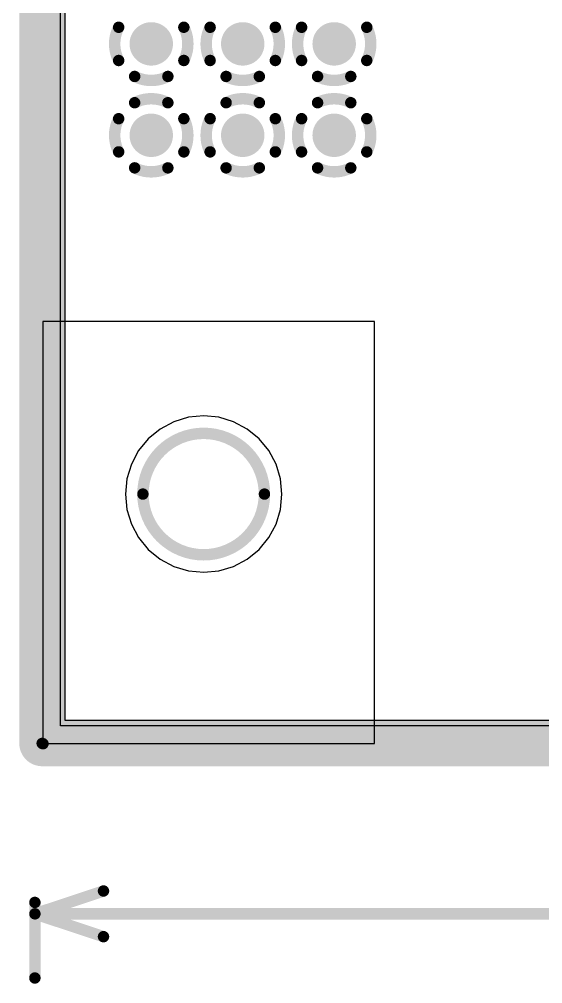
# Model space of a CAD drawing. Header units: millimetres. Extents: x 6.83 to 16.18, y 4.59 to 12.3.
# Drawn here: x 7.089 to 7.546, y 4.631 to 5.475 of the extents above; entities that cross this region are included whole.
import ezdxf

# ---------------------------------------------------------------- set-up
doc = ezdxf.new("R2010")
doc.units = ezdxf.units.MM
doc.header["$MEASUREMENT"] = 0
for name, color, linetype in [('BottomLayer', 5, 'Continuous'), ('BottomSolder', 6, 'Continuous'), ('InternalPlane1', 76, 'Continuous'), ('InternalPlane2', 16, 'Continuous'), ('KeepOutLayer', 6, 'Continuous'), ('Mechanical1', 6, 'Continuous'), ('MultiLayer', 9, 'Continuous'), ('TopLayer', 1, 'Continuous'), ('TopOverlay', 2, 'Continuous'), ('TopSolder', 216, 'Continuous'), ('ViaHoleLayer', 16, 'Continuous')]:
    doc.layers.add(name, color=color, linetype=linetype)

msp = doc.modelspace()

# ---------------------------------------------------------------- linework, layer by layer
at = {"layer": 'BottomLayer'}
for p, q in [((7.12465, 4.85627), (7.12465, 7.99131)), ((7.23655, 5.12633), (7.2237, 5.12244)), ((7.24991, 5.12765), (7.23655, 5.12633)), ((7.26327, 5.12633), (7.24991, 5.12765)), ((7.27611, 5.12244), (7.26327, 5.12633)), ((7.21186, 5.11611), (7.20149, 5.10759)), ((7.2237, 5.12244), (7.21186, 5.11611)), ((7.28795, 5.11611), (7.27611, 5.12244)), ((7.29833, 5.10759), (7.28795, 5.11611)), ((7.20149, 5.10759), (7.19297, 5.09721)), ((7.30685, 5.09721), (7.29833, 5.10759)), ((7.19297, 5.09721), (7.18664, 5.08538)), ((7.31318, 5.08538), (7.30685, 5.09721)), ((7.18664, 5.08538), (7.18275, 5.07253)), ((7.31707, 5.07253), (7.31318, 5.08538)), ((7.18275, 5.07253), (7.18143, 5.05917)), ((7.31839, 5.05917), (7.31707, 5.07253)), ((7.18143, 5.05917), (7.18275, 5.04581)), ((7.31707, 5.04581), (7.31839, 5.05917)), ((7.18275, 5.04581), (7.18664, 5.03296)), ((7.31318, 5.03296), (7.31707, 5.04581)), ((7.18664, 5.03296), (7.19297, 5.02112)), ((7.30685, 5.02112), (7.31318, 5.03296)), ((7.19297, 5.02112), (7.20149, 5.01075)), ((7.29833, 5.01075), (7.30685, 5.02112)), ((7.20149, 5.01075), (7.21186, 5.00223)), ((7.28795, 5.00223), (7.29833, 5.01075)), ((7.21186, 5.00223), (7.2237, 4.9959)), ((7.27611, 4.9959), (7.28795, 5.00223)), ((7.2237, 4.9959), (7.23655, 4.99201)), ((7.23655, 4.99201), (7.24991, 4.99069)), ((7.24991, 4.99069), (7.26327, 4.99201)), ((7.26327, 4.99201), (7.27611, 4.9959)), ((12.3327, 4.85627), (7.12465, 4.85627))]:
    msp.add_line(p, q, dxfattribs=at)
at = {"layer": 'BottomLayer', "const_width": 0.015}
for points in [[(7.19656, 5.45316, 1), (7.21156, 5.45316, 1)], [(7.27656, 5.45316, 1), (7.29156, 5.45316, 1)], [(7.35656, 5.45316, 1), (7.37156, 5.45316, 1)], [(7.19656, 5.37316, 1), (7.21156, 5.37316, 1)], [(7.27656, 5.37316, 1), (7.29156, 5.37316, 1)], [(7.35656, 5.37316, 1), (7.37156, 5.37316, 1)]]:
    msp.add_lwpolyline(points, format="xyb", close=True, dxfattribs=at)
at = {"layer": 'BottomSolder', "const_width": 0.019}
for points in [[(7.19456, 5.45316, 1), (7.21356, 5.45316, 1)], [(7.27456, 5.45316, 1), (7.29356, 5.45316, 1)], [(7.35456, 5.45316, 1), (7.37356, 5.45316, 1)], [(7.19456, 5.37316, 1), (7.21356, 5.37316, 1)], [(7.27456, 5.37316, 1), (7.29356, 5.37316, 1)], [(7.35456, 5.37316, 1), (7.37356, 5.37316, 1)]]:
    msp.add_lwpolyline(points, format="xyb", close=True, dxfattribs=at)
at = {"layer": 'InternalPlane1'}
for p, q in [((7.12874, 4.86108), (7.12874, 12.25789)), ((12.33255, 4.86108), (7.12874, 4.86108))]:
    msp.add_line(p, q, dxfattribs=at)
at = {"layer": 'InternalPlane1', "const_width": 0.04}
for points in [[(7.10864, 4.84098), (7.10864, 12.27799)], [(7.10864, 4.84098), (15.67164, 4.84098)]]:
    msp.add_lwpolyline(points, dxfattribs=at)
at = {"layer": 'InternalPlane1', "const_width": 0.01}
for points in [[(7.17555, 5.43863, -0.240079), (7.17555, 5.46769)], [(7.23257, 5.46769, -0.240079), (7.23257, 5.43863)], [(7.25555, 5.43863, -0.240079), (7.25555, 5.46769)], [(7.31257, 5.46769, -0.240079), (7.31257, 5.43863)], [(7.33555, 5.43863, -0.240079), (7.33555, 5.46769)], [(7.39257, 5.46769, -0.240079), (7.39257, 5.43863)], [(7.21859, 5.42465, -0.240079), (7.18953, 5.42465)], [(7.29859, 5.42465, -0.240079), (7.26953, 5.42465)], [(7.37859, 5.42465, -0.240079), (7.34953, 5.42465)], [(7.18953, 5.40167, -0.240079), (7.21859, 5.40167)], [(7.26953, 5.40167, -0.240079), (7.29859, 5.40167)], [(7.34953, 5.40167, -0.240079), (7.37859, 5.40167)], [(7.17555, 5.35863, -0.240079), (7.17555, 5.38769)], [(7.23257, 5.38769, -0.240079), (7.23257, 5.35863)], [(7.25555, 5.35863, -0.240079), (7.25555, 5.38769)], [(7.31257, 5.38769, -0.240079), (7.31257, 5.35863)], [(7.33555, 5.35863, -0.240079), (7.33555, 5.38769)], [(7.39257, 5.38769, -0.240079), (7.39257, 5.35863)], [(7.21859, 5.34465, -0.240079), (7.18953, 5.34465)], [(7.29859, 5.34465, -0.240079), (7.26953, 5.34465)], [(7.37859, 5.34465, -0.240079), (7.34953, 5.34465)]]:
    msp.add_lwpolyline(points, format="xyb", dxfattribs=at)
at = {"layer": 'InternalPlane1'}
for points, const_width in [([(7.17305, 5.46769, 1), (7.17805, 5.46769, 1)], 0.005), ([(7.23007, 5.46769, 1), (7.23507, 5.46769, 1)], 0.005), ([(7.25305, 5.46769, 1), (7.25805, 5.46769, 1)], 0.005), ([(7.31007, 5.46769, 1), (7.31507, 5.46769, 1)], 0.005), ([(7.33305, 5.46769, 1), (7.33805, 5.46769, 1)], 0.005), ([(7.39007, 5.46769, 1), (7.39507, 5.46769, 1)], 0.005), ([(7.17305, 5.43863, 1), (7.17805, 5.43863, 1)], 0.005), ([(7.23007, 5.43863, 1), (7.23507, 5.43863, 1)], 0.005), ([(7.25305, 5.43863, 1), (7.25805, 5.43863, 1)], 0.005), ([(7.31007, 5.43863, 1), (7.31507, 5.43863, 1)], 0.005), ([(7.33305, 5.43863, 1), (7.33805, 5.43863, 1)], 0.005), ([(7.39007, 5.43863, 1), (7.39507, 5.43863, 1)], 0.005), ([(7.18703, 5.42465, 1), (7.19203, 5.42465, 1)], 0.005), ([(7.21609, 5.42465, 1), (7.22109, 5.42465, 1)], 0.005), ([(7.26703, 5.42465, 1), (7.27203, 5.42465, 1)], 0.005), ([(7.29609, 5.42465, 1), (7.30109, 5.42465, 1)], 0.005), ([(7.34703, 5.42465, 1), (7.35203, 5.42465, 1)], 0.005), ([(7.37609, 5.42465, 1), (7.38109, 5.42465, 1)], 0.005), ([(7.18703, 5.40167, 1), (7.19203, 5.40167, 1)], 0.005), ([(7.21609, 5.40167, 1), (7.22109, 5.40167, 1)], 0.005), ([(7.26703, 5.40167, 1), (7.27203, 5.40167, 1)], 0.005), ([(7.29609, 5.40167, 1), (7.30109, 5.40167, 1)], 0.005), ([(7.34703, 5.40167, 1), (7.35203, 5.40167, 1)], 0.005), ([(7.37609, 5.40167, 1), (7.38109, 5.40167, 1)], 0.005), ([(7.17305, 5.38769, 1), (7.17805, 5.38769, 1)], 0.005), ([(7.23007, 5.38769, 1), (7.23507, 5.38769, 1)], 0.005), ([(7.25305, 5.38769, 1), (7.25805, 5.38769, 1)], 0.005), ([(7.31007, 5.38769, 1), (7.31507, 5.38769, 1)], 0.005), ([(7.33305, 5.38769, 1), (7.33805, 5.38769, 1)], 0.005), ([(7.39007, 5.38769, 1), (7.39507, 5.38769, 1)], 0.005), ([(7.17305, 5.35863, 1), (7.17805, 5.35863, 1)], 0.005), ([(7.23007, 5.35863, 1), (7.23507, 5.35863, 1)], 0.005), ([(7.25305, 5.35863, 1), (7.25805, 5.35863, 1)], 0.005), ([(7.31007, 5.35863, 1), (7.31507, 5.35863, 1)], 0.005), ([(7.33305, 5.35863, 1), (7.33805, 5.35863, 1)], 0.005), ([(7.39007, 5.35863, 1), (7.39507, 5.35863, 1)], 0.005), ([(7.18703, 5.34465, 1), (7.19203, 5.34465, 1)], 0.005), ([(7.21609, 5.34465, 1), (7.22109, 5.34465, 1)], 0.005), ([(7.26703, 5.34465, 1), (7.27203, 5.34465, 1)], 0.005), ([(7.29609, 5.34465, 1), (7.30109, 5.34465, 1)], 0.005), ([(7.34703, 5.34465, 1), (7.35203, 5.34465, 1)], 0.005), ([(7.37609, 5.34465, 1), (7.38109, 5.34465, 1)], 0.005), ([(7.09864, 4.84098, 1), (7.11864, 4.84098, 1)], 0.02), ([(7.09864, 4.84098, 1), (7.11864, 4.84098, 1)], 0.02)]:
    msp.add_lwpolyline(points, format="xyb", close=True, dxfattribs=dict(at, const_width=const_width))
at = {"layer": 'InternalPlane2'}
for p, q in [((7.12874, 4.86108), (7.12874, 12.25789)), ((12.32755, 4.86108), (7.12874, 4.86108))]:
    msp.add_line(p, q, dxfattribs=at)
at = {"layer": 'InternalPlane2', "const_width": 0.04}
for points in [[(7.10864, 4.84098), (7.10864, 12.27799)], [(7.10864, 4.84098), (15.67164, 4.84098)]]:
    msp.add_lwpolyline(points, dxfattribs=at)
at = {"layer": 'InternalPlane2', "const_width": 0.01}
for points in [[(7.17555, 5.43863, -0.240079), (7.17555, 5.46769)], [(7.23257, 5.46769, -0.240079), (7.23257, 5.43863)], [(7.25555, 5.43863, -0.240079), (7.25555, 5.46769)], [(7.31257, 5.46769, -0.240079), (7.31257, 5.43863)], [(7.33555, 5.43863, -0.240079), (7.33555, 5.46769)], [(7.39257, 5.46769, -0.240079), (7.39257, 5.43863)], [(7.21859, 5.42465, -0.240079), (7.18953, 5.42465)], [(7.29859, 5.42465, -0.240079), (7.26953, 5.42465)], [(7.37859, 5.42465, -0.240079), (7.34953, 5.42465)], [(7.18953, 5.40167, -0.240079), (7.21859, 5.40167)], [(7.26953, 5.40167, -0.240079), (7.29859, 5.40167)], [(7.34953, 5.40167, -0.240079), (7.37859, 5.40167)], [(7.17555, 5.35863, -0.240079), (7.17555, 5.38769)], [(7.23257, 5.38769, -0.240079), (7.23257, 5.35863)], [(7.25555, 5.35863, -0.240079), (7.25555, 5.38769)], [(7.31257, 5.38769, -0.240079), (7.31257, 5.35863)], [(7.33555, 5.35863, -0.240079), (7.33555, 5.38769)], [(7.39257, 5.38769, -0.240079), (7.39257, 5.35863)], [(7.21859, 5.34465, -0.240079), (7.18953, 5.34465)], [(7.29859, 5.34465, -0.240079), (7.26953, 5.34465)], [(7.37859, 5.34465, -0.240079), (7.34953, 5.34465)]]:
    msp.add_lwpolyline(points, format="xyb", dxfattribs=at)
at = {"layer": 'InternalPlane2'}
for points, const_width in [([(7.17305, 5.46769, 1), (7.17805, 5.46769, 1)], 0.005), ([(7.23007, 5.46769, 1), (7.23507, 5.46769, 1)], 0.005), ([(7.25305, 5.46769, 1), (7.25805, 5.46769, 1)], 0.005), ([(7.31007, 5.46769, 1), (7.31507, 5.46769, 1)], 0.005), ([(7.33305, 5.46769, 1), (7.33805, 5.46769, 1)], 0.005), ([(7.39007, 5.46769, 1), (7.39507, 5.46769, 1)], 0.005), ([(7.17305, 5.43863, 1), (7.17805, 5.43863, 1)], 0.005), ([(7.23007, 5.43863, 1), (7.23507, 5.43863, 1)], 0.005), ([(7.25305, 5.43863, 1), (7.25805, 5.43863, 1)], 0.005), ([(7.31007, 5.43863, 1), (7.31507, 5.43863, 1)], 0.005), ([(7.33305, 5.43863, 1), (7.33805, 5.43863, 1)], 0.005), ([(7.39007, 5.43863, 1), (7.39507, 5.43863, 1)], 0.005), ([(7.18703, 5.42465, 1), (7.19203, 5.42465, 1)], 0.005), ([(7.21609, 5.42465, 1), (7.22109, 5.42465, 1)], 0.005), ([(7.26703, 5.42465, 1), (7.27203, 5.42465, 1)], 0.005), ([(7.29609, 5.42465, 1), (7.30109, 5.42465, 1)], 0.005), ([(7.34703, 5.42465, 1), (7.35203, 5.42465, 1)], 0.005), ([(7.37609, 5.42465, 1), (7.38109, 5.42465, 1)], 0.005), ([(7.18703, 5.40167, 1), (7.19203, 5.40167, 1)], 0.005), ([(7.21609, 5.40167, 1), (7.22109, 5.40167, 1)], 0.005), ([(7.26703, 5.40167, 1), (7.27203, 5.40167, 1)], 0.005), ([(7.29609, 5.40167, 1), (7.30109, 5.40167, 1)], 0.005), ([(7.34703, 5.40167, 1), (7.35203, 5.40167, 1)], 0.005), ([(7.37609, 5.40167, 1), (7.38109, 5.40167, 1)], 0.005), ([(7.17305, 5.38769, 1), (7.17805, 5.38769, 1)], 0.005), ([(7.23007, 5.38769, 1), (7.23507, 5.38769, 1)], 0.005), ([(7.25305, 5.38769, 1), (7.25805, 5.38769, 1)], 0.005), ([(7.31007, 5.38769, 1), (7.31507, 5.38769, 1)], 0.005), ([(7.33305, 5.38769, 1), (7.33805, 5.38769, 1)], 0.005), ([(7.39007, 5.38769, 1), (7.39507, 5.38769, 1)], 0.005), ([(7.17305, 5.35863, 1), (7.17805, 5.35863, 1)], 0.005), ([(7.23007, 5.35863, 1), (7.23507, 5.35863, 1)], 0.005), ([(7.25305, 5.35863, 1), (7.25805, 5.35863, 1)], 0.005), ([(7.31007, 5.35863, 1), (7.31507, 5.35863, 1)], 0.005), ([(7.33305, 5.35863, 1), (7.33805, 5.35863, 1)], 0.005), ([(7.39007, 5.35863, 1), (7.39507, 5.35863, 1)], 0.005), ([(7.18703, 5.34465, 1), (7.19203, 5.34465, 1)], 0.005), ([(7.21609, 5.34465, 1), (7.22109, 5.34465, 1)], 0.005), ([(7.26703, 5.34465, 1), (7.27203, 5.34465, 1)], 0.005), ([(7.29609, 5.34465, 1), (7.30109, 5.34465, 1)], 0.005), ([(7.34703, 5.34465, 1), (7.35203, 5.34465, 1)], 0.005), ([(7.37609, 5.34465, 1), (7.38109, 5.34465, 1)], 0.005), ([(7.09864, 4.84098, 1), (7.11864, 4.84098, 1)], 0.02), ([(7.09864, 4.84098, 1), (7.11864, 4.84098, 1)], 0.02)]:
    msp.add_lwpolyline(points, format="xyb", close=True, dxfattribs=dict(at, const_width=const_width))
at = {"layer": 'KeepOutLayer', "const_width": 0.01}
for points in [[(7.10936, 4.84067), (7.10936, 12.27767)], [(7.10864, 4.84098), (15.67164, 4.84098)], [(7.10936, 4.84067), (15.67235, 4.84067)]]:
    msp.add_lwpolyline(points, dxfattribs=at)
at = {"layer": 'KeepOutLayer'}
for points, const_width in [([(7.30306, 5.05917, 1), (7.19676, 5.05917, 1)], 0.01), ([(7.19426, 5.05917, 1), (7.19926, 5.05917, 1)], 0.005), ([(7.30056, 5.05917, 1), (7.30556, 5.05917, 1)], 0.005), ([(7.10614, 4.84098, 1), (7.11114, 4.84098, 1)], 0.005), ([(7.10686, 4.84067, 1), (7.11186, 4.84067, 1)], 0.005), ([(7.10686, 4.84067, 1), (7.11186, 4.84067, 1)], 0.005)]:
    msp.add_lwpolyline(points, format="xyb", close=True, dxfattribs=dict(at, const_width=const_width))
at = {"layer": 'Mechanical1', "const_width": 0.01}
for points in [[(7.10936, 4.84067), (7.10936, 12.27767)], [(7.10936, 4.84067), (15.67235, 4.84067)]]:
    msp.add_lwpolyline(points, dxfattribs=at)
at = {"layer": 'Mechanical1'}
for points, const_width in [([(7.30306, 5.05917, 1), (7.19676, 5.05917, 1)], 0.01), ([(7.19426, 5.05917, 1), (7.19926, 5.05917, 1)], 0.005), ([(7.30056, 5.05917, 1), (7.30556, 5.05917, 1)], 0.005), ([(7.10686, 4.84067, 1), (7.11186, 4.84067, 1)], 0.005), ([(7.10686, 4.84067, 1), (7.11186, 4.84067, 1)], 0.005)]:
    msp.add_lwpolyline(points, format="xyb", close=True, dxfattribs=dict(at, const_width=const_width))
at = {"layer": 'MultiLayer', "const_width": 0.015}
for points in [[(7.19656, 5.45316, 1), (7.21156, 5.45316, 1)], [(7.27656, 5.45316, 1), (7.29156, 5.45316, 1)], [(7.35656, 5.45316, 1), (7.37156, 5.45316, 1)], [(7.19656, 5.37316, 1), (7.21156, 5.37316, 1)], [(7.27656, 5.37316, 1), (7.29156, 5.37316, 1)], [(7.35656, 5.37316, 1), (7.37156, 5.37316, 1)]]:
    msp.add_lwpolyline(points, format="xyb", close=True, dxfattribs=at)
at = {"layer": 'TopLayer'}
for p, q in [((7.12465, 5.21029), (7.12465, 7.99131)), ((7.39926, 5.21029), (7.10926, 5.21029)), ((7.10926, 5.21029), (7.10926, 4.84074)), ((7.39926, 5.21029), (7.12465, 5.21029)), ((7.39926, 4.84074), (7.39926, 5.21029)), ((7.39926, 4.85627), (7.39926, 5.21029)), ((12.33252, 4.85627), (7.39926, 4.85627)), ((7.10926, 4.84074), (7.39926, 4.84074))]:
    msp.add_line(p, q, dxfattribs=at)
at = {"layer": 'TopLayer', "const_width": 0.015}
for points in [[(7.19656, 5.45316, 1), (7.21156, 5.45316, 1)], [(7.27656, 5.45316, 1), (7.29156, 5.45316, 1)], [(7.35656, 5.45316, 1), (7.37156, 5.45316, 1)], [(7.19656, 5.37316, 1), (7.21156, 5.37316, 1)], [(7.27656, 5.37316, 1), (7.29156, 5.37316, 1)], [(7.35656, 5.37316, 1), (7.37156, 5.37316, 1)]]:
    msp.add_lwpolyline(points, format="xyb", close=True, dxfattribs=at)
at = {"layer": 'TopOverlay', "const_width": 0.01}
for points in [[(7.10228, 4.69181), (7.16228, 4.71181)], [(7.10228, 4.63566), (7.10228, 4.70181)], [(7.10228, 4.69181), (11.20653, 4.69181)], [(7.10228, 4.69181), (7.16228, 4.67181)]]:
    msp.add_lwpolyline(points, dxfattribs=at)
at = {"layer": 'TopOverlay', "const_width": 0.005}
for points in [[(7.15978, 4.71181, 1), (7.16478, 4.71181, 1)], [(7.09978, 4.70181, 1), (7.10478, 4.70181, 1)], [(7.09978, 4.69181, 1), (7.10478, 4.69181, 1)], [(7.09978, 4.69181, 1), (7.10478, 4.69181, 1)], [(7.09978, 4.69181, 1), (7.10478, 4.69181, 1)], [(7.15978, 4.67181, 1), (7.16478, 4.67181, 1)], [(7.09978, 4.63566, 1), (7.10478, 4.63566, 1)]]:
    msp.add_lwpolyline(points, format="xyb", close=True, dxfattribs=at)
at = {"layer": 'TopSolder', "const_width": 0.019}
for points in [[(7.19456, 5.45316, 1), (7.21356, 5.45316, 1)], [(7.27456, 5.45316, 1), (7.29356, 5.45316, 1)], [(7.35456, 5.45316, 1), (7.37356, 5.45316, 1)], [(7.19456, 5.37316, 1), (7.21356, 5.37316, 1)], [(7.27456, 5.37316, 1), (7.29356, 5.37316, 1)], [(7.35456, 5.37316, 1), (7.37356, 5.37316, 1)]]:
    msp.add_lwpolyline(points, format="xyb", close=True, dxfattribs=at)
at = {"layer": 'ViaHoleLayer', "const_width": 0.007}
for points in [[(7.20056, 5.45316, 1), (7.20756, 5.45316, 1)], [(7.28056, 5.45316, 1), (7.28756, 5.45316, 1)], [(7.36056, 5.45316, 1), (7.36756, 5.45316, 1)], [(7.20056, 5.37316, 1), (7.20756, 5.37316, 1)], [(7.28056, 5.37316, 1), (7.28756, 5.37316, 1)], [(7.36056, 5.37316, 1), (7.36756, 5.37316, 1)]]:
    msp.add_lwpolyline(points, format="xyb", close=True, dxfattribs=at)

doc.saveas('drawing.dxf')
